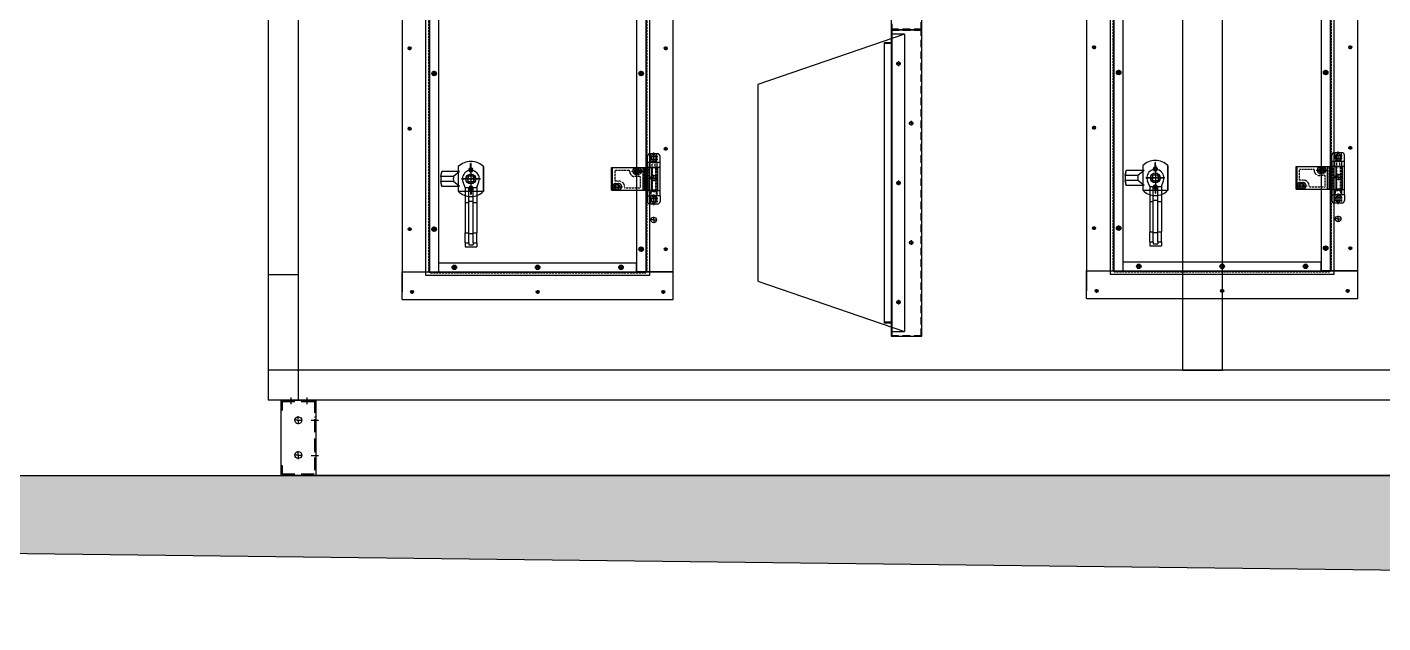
# Model space of a CAD drawing. Header units: millimetres. Extents: x -69706 to 52883, y -6882 to 68885.
# Drawn here: x -38420 to -35721, y 23984 to 25170 of the extents above; entities that cross this region are included whole.
import ezdxf

# ---------------------------------------------------------------- set-up
doc = ezdxf.new("R2010")
doc.units = ezdxf.units.MM
for name, pattern in [('YFM1P-長$0$CENTER', [2, 1.25, -0.25, 0.25, -0.25]), ('YFM1P-長$0$CENTERX2', [101.6, 63.5, -12.7, 12.7, -12.7]), ('YFM1P-長$0$DASHED', [0.75, 0.5, -0.25]), ('YFM1P-長$0$HIDDEN', [9.525, 6.35, -3.175]), ('YFM1P-長$0$Hidden H04', [23, 15, -8])]:
    doc.linetypes.add(name, pattern=pattern)
for name, color, linetype in [('YFM1P-長$0$03', 4, 'Continuous'), ('YFM1P-長$0$1', 7, 'Continuous'), ('YFM1P-長$0$AUDIT_I_250305115502-0', 1, 'YFM1P-長$0$CENTERX2'), ('YFM1P-長$0$BILLET', 7, 'Continuous'), ('YFM1P-長$0$BOLT', 3, 'Continuous'), ('YFM1P-長$0$DOOR-02-01', 230, 'Continuous'), ('YFM1P-長$0$HANDLE', 6, 'Continuous'), ('YFM1P-長$0$Hatch', 1, 'Continuous'), ('YFM1P-長$0$HEPA', 6, 'Continuous'), ('YFM1P-長$0$LOCKING', 191, 'Continuous'), ('YFM1P-長$0$M-FOUN', 252, 'Continuous'), ('YFM1P-長$0$PV-551', 7, 'Continuous'), ('YFM1P-長$0$TYPE14X10', 7, 'Continuous'), ('YFM1P-長$0$图层1', 3, 'YFM1P-長$0$DASHED'), ('YFM1P-長$0$文字', 2, 'Continuous'), ('YFM1P-長$0$虚线', 3, 'YFM1P-長$0$DASHED'), ('YFM1P-長$0$虛線', 3, 'YFM1P-長$0$HIDDEN'), ('YFM1P-長$0$表面显示线', 5, 'Continuous'), ('YFM1P-長$0$輪廓', 4, 'Continuous')]:
    doc.layers.add(name, color=color, linetype=linetype)
pattern_1 = [(50, (-286865.49, -42158.01), (182.18467, -15.939086), [19.05, -209.55]), (355, (-286865.49, -42158.01), (-35.24342, 191.05685), [15.24, -167.64058]), (100.451445, (-286850.3, -42159.34), (146.94125, 175.11775), [16.19001, -178.09024]), (46.1842, (-286865.49, -42107.21), (271.07904, -42.04233), [28.575, -314.325]), (96.63556, (-286842.9, -42110.72), (237.40413, 247.42612), [24.28502, -267.1356]), (351.18415, (-286865.49, -42107.2), (237.40413, 247.42612), [22.85997, -251.45973]), (21, (-286840.09, -42119.91), (151.61439, -102.2652), [19.05, -209.55]), (326, (-286840.09, -42119.91), (61.80203, 184.18797), [15.24, -167.64]), (71.451445, (-286827.45, -42128.43), (213.41642, 81.92277), [16.19001, -178.08994]), (37.5, (-286865.485, -42158.01), (3.088603, 84.555039), [0, -165.608, 0, -170.18, 0, -168.275]), (7.5, (-286865.485, -42158.01), (66.819663, 100.180575), [0, -97.028, 0, -161.798, 0, -64.135]), (327.5, (-286922.13, -42158.01), (135.590595, -5.728744), [0, -63.5, 0, -198.12, 0, -262.89]), (317.5, (-286947.53, -42158.01), (148.12918, 25.42649), [0, -82.55, 0, -131.572, 0, -186.69])]

# ---------------------------------------------------------------- blocks, each defined once
blk = doc.blocks.new('YFM1P-長$0$A$Cc3ad5393')
at = {"color": 252}
for p, q in [((279365, 372874.2), (279365, 372264.2)), ((279426.5, 372264.2), (279426.5, 372874.2)), ((279426.5, 372264.2), (279426.5, 372874.2)), ((279426.5, 372264.2), (279365, 372264.2)), ((279426.5, 372264.2), (279365, 372264.2)), ((279365, 372264.2), (279365, 371654.2)), ((279365, 372264.2), (279426.5, 372264.2)), ((279365, 372264.2), (279426.5, 372264.2)), ((279426.5, 371654.2), (279426.5, 372264.2)), ((279426.5, 371654.2), (279426.5, 372264.2)), ((279351.5, 372238.2), (279351.5, 371680.2)), ((279365, 372238.2), (279351.5, 372238.2)), ((279375.2, 372196.7), (279377.7, 372196.7)), ((279378.7, 372196.7), (279381.2, 372196.7)), ((279380, 372201.4), (279380, 372198.9)), ((279380, 372197.9), (279380, 372195.4)), ((279380, 372194.5), (279380, 372192)), ((279382.1, 372196.7), (279384.6, 372196.7)), ((279400.2, 372077.9), (279402.7, 372077.9)), ((279403.7, 372077.9), (279406.2, 372077.9)), ((279405, 372082.7), (279405, 372080.2)), ((279405, 372079.2), (279405, 372076.7)), ((279405, 372075.8), (279405, 372073.3)), ((279407.1, 372077.9), (279409.6, 372077.9)), ((279375.2, 371959.2), (279377.7, 371959.2)), ((279378.7, 371959.2), (279381.2, 371959.2)), ((279380, 371963.9), (279380, 371961.4)), ((279380, 371960.4), (279380, 371957.9)), ((279380, 371957), (279380, 371954.5)), ((279382.1, 371959.2), (279384.6, 371959.2)), ((279400.2, 371840.4), (279402.7, 371840.4)), ((279403.7, 371840.4), (279406.2, 371840.4)), ((279405, 371845.2), (279405, 371842.7)), ((279405, 371841.7), (279405, 371839.2)), ((279405, 371838.3), (279405, 371835.8)), ((279407.1, 371840.4), (279409.6, 371840.4)), ((279375.2, 371721.7), (279377.7, 371721.7)), ((279378.7, 371721.7), (279381.2, 371721.7)), ((279380, 371726.4), (279380, 371723.9)), ((279380, 371722.9), (279380, 371720.4)), ((279382.1, 371721.7), (279384.6, 371721.7)), ((279380, 371719.5), (279380, 371717)), ((279365, 371680.2), (279351.5, 371680.2)), ((279365, 371654.2), (279426.5, 371654.2)), ((279365, 371654.2), (279426.5, 371654.2))]:
    blk.add_line(p, q, dxfattribs=at)
at = {"color": 252, "linetype": 'YFM1P-長$0$Hidden H04'}
for p, q in [((279366.5, 372874.2), (279366.5, 372264.2)), ((279425, 372264.2), (279425, 372874.2)), ((279365, 372265.7), (279426.5, 372265.7)), ((279426.5, 372262.7), (279365, 372262.7)), ((279366.5, 372264.2), (279366.5, 371654.2)), ((279425, 371654.2), (279425, 372264.2)), ((279365, 372236.7), (279351.5, 372236.7)), ((279365, 371681.7), (279351.5, 371681.7)), ((279365, 371655.7), (279426.5, 371655.7))]:
    blk.add_line(p, q, dxfattribs=at)
at = {"color": 252, "linetype": 'YFM1P-長$0$CENTER', "ltscale": 5}
for p, q in [((278528.6, 371992.6), (278528.6, 371941.7)), ((279891.2, 371994.6), (279891.2, 371943.7)), ((278545.2, 371967.1), (278512.1, 371967.1)), ((278544.6, 371967.1), (278512.7, 371967.1)), ((278528.6, 371983.6), (278528.6, 371950.6)), ((279907.7, 371969.1), (279874.7, 371969.1)), ((279907.2, 371969.1), (279875.3, 371969.1)), ((279891.2, 371985.6), (279891.2, 371952.6))]:
    blk.add_line(p, q, dxfattribs=at)
at = {"color": 252}
for centre, radius in [((279380, 372196.7), 3.5), ((279380, 372196.7), 3.4), ((279405, 372077.9), 3.5), ((279405, 372077.9), 3.4), ((279380, 371959.2), 3.5), ((279380, 371959.2), 3.4), ((279405, 371840.4), 3.5), ((279405, 371840.4), 3.4), ((279380, 371721.7), 3.5), ((279380, 371721.7), 3.4)]:
    blk.add_circle(centre, radius, dxfattribs=at)
at = {"layer": 'YFM1P-長$0$03', "color": 252}
for p, q in [((278439.1, 371774.7), (278439.1, 373279.7)), ((278884.1, 373279.7), (278884.1, 371774.7)), ((279801.7, 371776.7), (279801.7, 373281.7)), ((280246.7, 373281.7), (280246.7, 371776.7)), ((280246.7, 371776.7), (279801.7, 371776.7)), ((278884.1, 371774.7), (278439.1, 371774.7))]:
    blk.add_line(p, q, dxfattribs=at)
at = {"layer": 'YFM1P-長$0$1', "color": 252}
for p, q in [((278892.6, 372003.6), (278892.6, 372019.6)), ((280262.7, 372019.2), (280247.7, 372019.2)), ((280255.2, 372005.6), (280255.2, 372021.6)), ((278880.1, 372000.7), (278880.1, 372012.2)), ((278884.6, 372011.6), (278900.6, 372011.6)), ((278884.6, 372006.3), (278900.6, 372006.3)), ((278900.1, 372017.2), (278885.1, 372017.2)), ((278888.5, 372011.6), (278888.5, 372006.3)), ((278892.6, 371998.3), (278892.6, 372014.3)), ((278896.7, 372011.6), (278896.7, 372006.3)), ((278905.1, 372000.7), (278905.1, 372012.2)), ((280219.2, 371976.7), (280219.2, 371992.7)), ((280220.3, 371991.7), (280226.3, 371991.7)), ((280225.2, 371976.7), (280225.2, 371992.7)), ((280242.7, 372002.7), (280242.7, 372014.2)), ((280247.2, 372013.6), (280263.2, 372013.6)), ((280247.2, 372008.3), (280263.2, 372008.3)), ((280251.1, 372013.6), (280251.1, 372008.3)), ((280255.2, 372000.3), (280255.2, 372016.3)), ((280259.3, 372013.6), (280259.3, 372008.3)), ((280267.7, 372002.7), (280267.7, 372014.2)), ((278848.6, 371982.7), (278864.6, 371982.7)), ((278854.6, 371982.7), (278870.6, 371982.7)), ((278856.6, 371974.7), (278856.6, 371990.7)), ((278862.6, 371988.7), (278856.6, 371988.7, 78.1)), ((278856.6, 371985.8), (278862.6, 371985.8)), ((278856.6, 371979.6), (278862.6, 371979.6)), ((278862.6, 371976.7), (278856.6, 371976.7)), ((278857.7, 371989.7), (278863.7, 371989.7)), ((278862.6, 371974.7), (278862.6, 371990.7)), ((280211.2, 371984.7), (280227.2, 371984.7)), ((280217.2, 371984.7), (280233.2, 371984.7)), ((280225.2, 371990.7), (280219.2, 371990.7, 78.1)), ((280219.2, 371987.8), (280225.2, 371987.8)), ((280219.2, 371981.6), (280225.2, 371981.6)), ((280225.2, 371978.7), (280219.2, 371978.7)), ((278808.6, 371951.7), (278824.6, 371951.7)), ((278814.6, 371951.7), (278830.6, 371951.7)), ((278816.6, 371943.7), (278816.6, 371959.7)), ((278822.6, 371957.7), (278816.6, 371957.7)), ((278822.6, 371954.8), (278816.6, 371954.8)), ((278822.6, 371948.6), (278816.6, 371948.6)), ((278822.6, 371945.7), (278816.6, 371945.7)), ((278822.6, 371943.7), (278822.6, 371959.7)), ((280171.2, 371953.7), (280187.2, 371953.7)), ((280177.2, 371953.7), (280193.2, 371953.7)), ((280179.2, 371945.7), (280179.2, 371961.7)), ((280185.2, 371959.7), (280179.2, 371959.7)), ((280185.2, 371956.8), (280179.2, 371956.8)), ((280185.2, 371950.6), (280179.2, 371950.6)), ((280185.2, 371947.7), (280179.2, 371947.7)), ((280185.2, 371945.7), (280185.2, 371961.7)), ((280255.2, 371922.1), (280255.2, 371938.1)), ((278880.1, 371933.7), (278880.1, 371922.2)), ((278884.6, 371928.1), (278900.6, 371928.1)), ((278884.6, 371922.8), (278900.6, 371922.8)), ((278900.1, 371917.2), (278885.1, 371917.2)), ((278888.5, 371922.8), (278888.5, 371928.1)), ((278892.6, 371920.1), (278892.6, 371936.1)), ((278892.6, 371914.8), (278892.6, 371930.8)), ((278896.7, 371922.8), (278896.7, 371928.1)), ((278905.1, 371933.7), (278905.1, 371922.2)), ((280242.7, 371935.7), (280242.7, 371924.2)), ((280247.2, 371930.1), (280263.2, 371930.1)), ((280247.2, 371924.8), (280263.2, 371924.8)), ((280262.7, 371919.2), (280247.7, 371919.2)), ((280251.1, 371924.8), (280251.1, 371930.1)), ((280255.2, 371916.8), (280255.2, 371932.8)), ((280259.3, 371924.8), (280259.3, 371930.1)), ((280267.7, 371935.7), (280267.7, 371924.2))]:
    blk.add_line(p, q, dxfattribs=at)
at = {"layer": 'YFM1P-長$0$1', "color": 252, "linetype": 'Continuous'}
for p, q in [((278503.6, 371991.6), (278503.6, 371942.6)), ((278528.1, 371989.1), (278528.1, 371997.6)), ((278529.1, 371989.1), (278529.1, 371997.6)), ((278553.6, 371942.6), (278553.6, 371991.6)), ((279866.2, 371993.6), (279866.2, 371944.6)), ((279890.7, 371991.1), (279890.7, 371999.6)), ((279891.7, 371991.1), (279891.7, 371999.6)), ((279916.2, 371944.6), (279916.2, 371993.6)), ((278528.1, 371945.2), (278528.1, 371936.6)), ((278529.1, 371945.2), (278529.1, 371936.6)), ((279890.7, 371947.1), (279890.7, 371938.6)), ((279891.7, 371947.1), (279891.7, 371938.6))]:
    blk.add_line(p, q, dxfattribs=at)
for centre, radius in [((278528.6, 371967.1), 10), ((278528.6, 371985.1), 3.46), ((278528.6, 371985.1), 2), ((279891.2, 371969.1), 10), ((279891.2, 371987.1), 3.46), ((279891.2, 371987.1), 2), ((278528.6, 371949.1), 3.46), ((278528.6, 371949.1), 2), ((279891.2, 371951.1), 3.46), ((279891.2, 371951.1), 2)]:
    blk.add_circle(centre, radius, dxfattribs=at)
at = {"layer": 'YFM1P-長$0$1', "color": 252}
for centre, radius, start, end in [((280247.7, 372014.2), 5, 90, 180), ((280262.7, 372014.2), 5, 0, 90), ((278885.1, 372012.2), 5, 90, 180), ((278892.6, 372011.6), 4.1, 0, 180), ((278892.6, 372006.3), 4.1, 180, 0), ((278900.1, 372012.2), 5, 0, 90), ((280255.2, 372013.6), 4.1, 0, 180), ((280255.2, 372008.3), 4.1, 180, 0), ((278856.6, 371982.7), 6, 90, 270), ((278856.6, 371982.7), 3.1, 90, 270), ((278862.6, 371982.7), 6, 270, 90), ((278862.6, 371982.7), 3.1, 270, 90), ((280219.2, 371984.7), 6, 90, 270), ((280219.2, 371984.7), 3.1, 90, 270), ((280225.2, 371984.7), 6, 270, 90), ((280225.2, 371984.7), 3.1, 270, 90), ((278816.6, 371951.7), 6, 90, 270), ((278816.6, 371951.7), 3.1, 90, 270), ((278822.6, 371951.7), 6, 270, 90), ((278822.6, 371951.7), 3.1, 270, 90), ((280179.2, 371953.7), 6, 90, 270), ((280179.2, 371953.7), 3.1, 90, 270), ((280185.2, 371953.7), 6, 270, 90), ((280185.2, 371953.7), 3.1, 270, 90), ((278885.1, 371922.2), 5, 180, 270), ((278892.6, 371928.1), 4.1, 0, 180), ((278892.6, 371922.8), 4.1, 180, 0), ((278900.1, 371922.2), 5, 270, 0), ((280247.7, 371924.2), 5, 180, 270), ((280255.2, 371930.1), 4.1, 0, 180), ((280255.2, 371924.8), 4.1, 180, 0), ((280262.7, 371924.2), 5, 270, 0)]:
    blk.add_arc(centre, radius, start, end, dxfattribs=at)
at = {"layer": 'YFM1P-長$0$1', "color": 252, "linetype": 'Continuous'}
for centre, radius, start, end in [((278528.6, 371967.1), 35, 44.4153, 135.5847), ((278528.6, 371967.1), 30.5, 89.0607, 90.9393), ((279891.2, 371969.1), 35, 44.4153, 135.5847), ((279891.2, 371969.1), 30.5, 89.0607, 90.9393), ((279891.2, 371987.4), 3.73, 82.3007, 97.6993), ((278528.6, 371985.1), 4, 97.1808, 82.8192), ((278528.6, 371985.4), 3.73, 82.3007, 97.6993), ((279891.2, 371987.1), 4, 97.1808, 82.8192), ((278528.6, 371967.1), 35, 224.4153, 315.5847), ((278528.6, 371949.1), 4, 277.1808, 262.8192), ((278528.6, 371948.9), 3.73, 262.3007, 277.6993), ((279891.2, 371969.1), 35, 224.4153, 315.5847), ((279891.2, 371951.1), 4, 277.1808, 262.8192), ((279891.2, 371950.8), 3.73, 262.3007, 277.6993), ((279891.2, 371969.1), 30.5, 269.0607, 270.9393), ((278528.6, 371967.1), 30.5, 269.0607, 270.9393)]:
    blk.add_arc(centre, radius, start, end, dxfattribs=at)
at = {"layer": 'YFM1P-長$0$AUDIT_I_250305115502-0', "color": 252}
for p, q in [((278405.6, 372227.2), (278403.1, 372227.2)), ((278407.1, 372227.2), (278406.1, 372227.2)), ((278406.6, 372228.2), (278406.6, 372230.7)), ((278406.6, 372227.7), (278406.6, 372226.7)), ((278406.6, 372226.2), (278406.6, 372223.7)), ((278407.6, 372227.2), (278410.1, 372227.2)), ((278915.6, 372227.2), (278913.1, 372227.2)), ((278916.1, 372227.2), (278917.1, 372227.2)), ((278916.6, 372228.2), (278916.6, 372230.7)), ((278916.6, 372226.7), (278916.6, 372227.7)), ((278916.6, 372226.2), (278916.6, 372223.7)), ((278917.6, 372227.2), (278920.1, 372227.2)), ((279768.2, 372229.2), (279765.7, 372229.2)), ((279769.7, 372229.2), (279768.7, 372229.2)), ((279769.2, 372230.2), (279769.2, 372232.7)), ((279769.2, 372229.7), (279769.2, 372228.7)), ((279769.2, 372228.2), (279769.2, 372225.7)), ((279770.2, 372229.2), (279772.7, 372229.2)), ((280278.2, 372229.2), (280275.7, 372229.2)), ((280278.7, 372229.2), (280279.7, 372229.2)), ((280279.2, 372230.2), (280279.2, 372232.7)), ((280279.2, 372228.7), (280279.2, 372229.7)), ((280279.2, 372228.2), (280279.2, 372225.7)), ((280280.2, 372229.2), (280282.7, 372229.2)), ((278455.6, 372178.2), (278455.6, 372182.2)), ((278867.6, 372178.2), (278867.6, 372182.2)), ((279818.2, 372180.2), (279818.2, 372184.2)), ((280230.2, 372180.2), (280230.2, 372184.2)), ((278454.6, 372177.2), (278450.6, 372177.2)), ((278456.1, 372177.2), (278455.1, 372177.2)), ((278455.6, 372177.7), (278455.6, 372176.7)), ((278455.6, 372176.2), (278455.6, 372172.2)), ((278456.6, 372177.2), (278460.6, 372177.2)), ((278866.6, 372177.2), (278862.6, 372177.2)), ((278867.1, 372177.2), (278868.1, 372177.2)), ((278867.6, 372176.7), (278867.6, 372177.7)), ((278867.6, 372176.2), (278867.6, 372172.2)), ((278868.6, 372177.2), (278872.6, 372177.2)), ((279817.2, 372179.2), (279813.2, 372179.2)), ((279818.7, 372179.2), (279817.7, 372179.2)), ((279818.2, 372179.7), (279818.2, 372178.7)), ((279818.2, 372178.2), (279818.2, 372174.2)), ((279819.2, 372179.2), (279823.2, 372179.2)), ((280229.2, 372179.2), (280225.2, 372179.2)), ((280229.7, 372179.2), (280230.7, 372179.2)), ((280230.2, 372178.7), (280230.2, 372179.7)), ((280230.2, 372178.2), (280230.2, 372174.2)), ((280231.2, 372179.2), (280235.2, 372179.2)), ((279769.2, 372070.2), (279769.2, 372072.7)), ((278405.6, 372067.2), (278403.1, 372067.2)), ((278407.1, 372067.2), (278406.1, 372067.2)), ((278406.6, 372068.2), (278406.6, 372070.7)), ((278406.6, 372067.7), (278406.6, 372066.7)), ((278406.6, 372066.2), (278406.6, 372063.7)), ((278407.6, 372067.2), (278410.1, 372067.2)), ((279768.2, 372069.2), (279765.7, 372069.2)), ((279769.7, 372069.2), (279768.7, 372069.2)), ((279769.2, 372069.7), (279769.2, 372068.7)), ((279769.2, 372068.2), (279769.2, 372065.7)), ((279770.2, 372069.2), (279772.7, 372069.2)), ((278915.6, 372027.2), (278913.1, 372027.2)), ((278916.1, 372027.2), (278917.1, 372027.2)), ((278916.6, 372028.2), (278916.6, 372030.7)), ((278916.6, 372026.7), (278916.6, 372027.7)), ((278916.6, 372026.2), (278916.6, 372023.7)), ((278917.6, 372027.2), (278920.1, 372027.2)), ((280278.2, 372029.2), (280275.7, 372029.2)), ((280278.7, 372029.2), (280279.7, 372029.2)), ((280279.2, 372030.2), (280279.2, 372032.7)), ((280279.2, 372028.7), (280279.2, 372029.7)), ((280279.2, 372028.2), (280279.2, 372025.7)), ((280280.2, 372029.2), (280282.7, 372029.2)), ((278891.6, 371969), (278886.6, 371969)), ((278892.1, 371969), (278893.1, 371969)), ((278892.6, 371970), (278892.6, 371975)), ((278892.6, 371968.5), (278892.6, 371969.5)), ((278892.6, 371968), (278892.6, 371963)), ((278893.6, 371969), (278898.6, 371969)), ((280254.2, 371971), (280249.2, 371971)), ((280254.7, 371971), (280255.7, 371971)), ((280255.2, 371972), (280255.2, 371977)), ((280255.2, 371970.5), (280255.2, 371971.5)), ((280255.2, 371970), (280255.2, 371965)), ((280256.2, 371971), (280261.2, 371971)), ((278891.6, 371885.5), (278886.6, 371885.5)), ((278892.1, 371885.5), (278893.1, 371885.5)), ((278892.6, 371886.5), (278892.6, 371891.5)), ((278892.6, 371885), (278892.6, 371886)), ((278892.6, 371884.5), (278892.6, 371879.5)), ((278893.6, 371885.5), (278898.6, 371885.5)), ((280254.2, 371887.5), (280249.2, 371887.5)), ((280254.7, 371887.5), (280255.7, 371887.5)), ((280255.2, 371888.5), (280255.2, 371893.5)), ((280255.2, 371887), (280255.2, 371888)), ((280255.2, 371886.5), (280255.2, 371881.5)), ((280256.2, 371887.5), (280261.2, 371887.5)), ((278405.6, 371867.2), (278403.1, 371867.2)), ((278407.1, 371867.2), (278406.1, 371867.2)), ((278406.6, 371868.2), (278406.6, 371870.7)), ((278406.6, 371867.7), (278406.6, 371866.7)), ((278406.6, 371866.2), (278406.6, 371863.7)), ((278407.6, 371867.2), (278410.1, 371867.2)), ((278454.6, 371867.2), (278450.6, 371867.2)), ((278456.1, 371867.2), (278455.1, 371867.2)), ((278455.6, 371868.2), (278455.6, 371872.2)), ((278455.6, 371867.7), (278455.6, 371866.7)), ((278455.6, 371866.2), (278455.6, 371862.2)), ((278456.6, 371867.2), (278460.6, 371867.2)), ((279768.2, 371869.2), (279765.7, 371869.2)), ((279769.7, 371869.2), (279768.7, 371869.2)), ((279769.2, 371870.2), (279769.2, 371872.7)), ((279769.2, 371869.7), (279769.2, 371868.7)), ((279769.2, 371868.2), (279769.2, 371865.7)), ((279770.2, 371869.2), (279772.7, 371869.2)), ((279817.2, 371869.2), (279813.2, 371869.2)), ((279818.7, 371869.2), (279817.7, 371869.2)), ((279818.2, 371870.2), (279818.2, 371874.2)), ((279818.2, 371869.7), (279818.2, 371868.7)), ((279818.2, 371868.2), (279818.2, 371864.2)), ((279819.2, 371869.2), (279823.2, 371869.2)), ((278867.6, 371828.2), (278867.6, 371832.2)), ((278916.6, 371828.2), (278916.6, 371830.7)), ((280229.2, 371829.2), (280225.2, 371829.2)), ((280229.7, 371829.2), (280230.7, 371829.2)), ((280230.2, 371830.2), (280230.2, 371834.2)), ((280230.2, 371828.7), (280230.2, 371829.7)), ((280231.2, 371829.2), (280235.2, 371829.2)), ((280278.2, 371829.2), (280275.7, 371829.2)), ((280278.7, 371829.2), (280279.7, 371829.2)), ((280279.2, 371830.2), (280279.2, 371832.7)), ((280279.2, 371828.7), (280279.2, 371829.7)), ((280280.2, 371829.2), (280282.7, 371829.2)), ((278866.6, 371827.2), (278862.6, 371827.2)), ((278867.1, 371827.2), (278868.1, 371827.2)), ((278867.6, 371826.7), (278867.6, 371827.7)), ((278867.6, 371826.2), (278867.6, 371822.2)), ((278868.6, 371827.2), (278872.6, 371827.2)), ((278915.6, 371827.2), (278913.1, 371827.2)), ((278916.1, 371827.2), (278917.1, 371827.2)), ((278916.6, 371826.7), (278916.6, 371827.7)), ((278916.6, 371826.2), (278916.6, 371823.7)), ((278917.6, 371827.2), (278920.1, 371827.2)), ((280230.2, 371828.2), (280230.2, 371824.2)), ((280279.2, 371828.2), (280279.2, 371825.7)), ((278410.6, 371742.2), (278408.1, 371742.2)), ((278411.1, 371742.2), (278412.1, 371742.2)), ((278411.6, 371743.2), (278411.6, 371745.7)), ((278411.6, 371742.7), (278411.6, 371741.7)), ((278411.6, 371741.2), (278411.6, 371738.7)), ((278412.6, 371742.2), (278415.1, 371742.2)), ((278660.6, 371742.2), (278658.1, 371742.2)), ((278661.1, 371742.2), (278662.1, 371742.2)), ((278661.6, 371743.2), (278661.6, 371745.7)), ((278661.6, 371742.7), (278661.6, 371741.7)), ((278661.6, 371741.2), (278661.6, 371738.7)), ((278662.6, 371742.2), (278665.1, 371742.2)), ((278910.6, 371742.2), (278908.1, 371742.2)), ((278911.1, 371742.2), (278912.1, 371742.2)), ((278911.6, 371743.2), (278911.6, 371745.7)), ((278911.6, 371742.7), (278911.6, 371741.7)), ((278911.6, 371741.2), (278911.6, 371738.7)), ((278912.6, 371742.2), (278915.1, 371742.2)), ((279773.2, 371744.2), (279770.7, 371744.2)), ((279773.7, 371744.2), (279774.7, 371744.2)), ((279774.2, 371745.2), (279774.2, 371747.7)), ((279774.2, 371744.7), (279774.2, 371743.7)), ((279774.2, 371743.2), (279774.2, 371740.7)), ((279775.2, 371744.2), (279777.7, 371744.2)), ((280023.2, 371744.2), (280020.7, 371744.2)), ((280023.7, 371744.2), (280024.7, 371744.2)), ((280024.2, 371745.2), (280024.2, 371747.7)), ((280024.2, 371744.7), (280024.2, 371743.7)), ((280024.2, 371743.2), (280024.2, 371740.7)), ((280025.2, 371744.2), (280027.7, 371744.2)), ((280273.2, 371744.2), (280270.7, 371744.2)), ((280273.7, 371744.2), (280274.7, 371744.2)), ((280274.2, 371745.2), (280274.2, 371747.7)), ((280274.2, 371744.7), (280274.2, 371743.7)), ((280274.2, 371743.2), (280274.2, 371740.7)), ((280275.2, 371744.2), (280277.7, 371744.2))]:
    blk.add_line(p, q, dxfattribs=at)
at = {"layer": 'YFM1P-長$0$BILLET', "color": 252}
for p, q in [((278503.6, 371992.1), (278503.6, 371942.1)), ((278553.6, 371992.1), (278553.6, 371942.1)), ((279866.2, 371994.1), (279866.2, 371944.1)), ((279916.2, 371994.1), (279916.2, 371944.1)), ((278553.6, 371942.1), (278503.6, 371942.1)), ((279916.2, 371944.1), (279866.2, 371944.1))]:
    blk.add_line(p, q, dxfattribs=at)
at = {"layer": 'YFM1P-長$0$BILLET', "color": 252, "linetype": 'YFM1P-長$0$CENTER', "ltscale": 5}
for p, q in [((278545.3, 371967.1), (278512, 371967.1)), ((278528.6, 371983.8), (278528.6, 371950.4)), ((279907.9, 371969.1), (279874.5, 371969.1)), ((279891.2, 371985.8), (279891.2, 371952.4))]:
    blk.add_line(p, q, dxfattribs=at)
at = {"layer": 'YFM1P-長$0$BOLT', "color": 252, "linetype": 'YFM1P-長$0$CENTER', "ltscale": 1.5}
for p, q in [((278519.4, 371967.1), (278537.9, 371967.1)), ((278528.6, 371976.4), (278528.6, 371957.8)), ((279882, 371969.1), (279900.5, 371969.1)), ((279891.2, 371978.4), (279891.2, 371959.8))]:
    blk.add_line(p, q, dxfattribs=at)
at = {"layer": 'YFM1P-長$0$DOOR-02-01', "color": 252}
for p, q in [((278529.6, 371985.1), (278527.6, 371985.1)), ((278528.6, 371984.1), (278528.6, 371986.1)), ((279892.2, 371987.1), (279890.2, 371987.1)), ((279891.2, 371986.1), (279891.2, 371988.1)), ((278529.6, 371949.1), (278527.6, 371949.1)), ((278528.6, 371948.1), (278528.6, 371950.1)), ((279892.2, 371951.1), (279890.2, 371951.1)), ((279891.2, 371950.1), (279891.2, 371952.1))]:
    blk.add_line(p, q, dxfattribs=at)
at = {"layer": 'YFM1P-長$0$HANDLE', "color": 252, "linetype": 'YFM1P-長$0$CENTER', "ltscale": 5}
for p, q in [((278509.7, 371967.1), (278547.6, 371967.1)), ((278528.6, 371986.1), (278528.6, 371948.2)), ((279872.3, 371969.1), (279910.2, 371969.1)), ((279891.2, 371988), (279891.2, 371950.2))]:
    blk.add_line(p, q, dxfattribs=at)
at = {"layer": 'YFM1P-長$0$HANDLE', "color": 252, "linetype": 'Continuous'}
for p, q in [((278522.6, 371973.1), (278522.6, 371961.1)), ((278522.6, 371973.1), (278534.6, 371973.1)), ((278534.6, 371973.1), (278534.6, 371961.1)), ((279885.2, 371975.1), (279885.2, 371963.1)), ((279885.2, 371975.1), (279897.2, 371975.1)), ((279897.2, 371975.1), (279897.2, 371963.1)), ((278517.5, 371950), (278513, 371960.5)), ((278517.5, 371950), (278517.5, 371920)), ((278517.5, 371950), (278524.5, 371950)), ((278522.6, 371961.1), (278534.6, 371961.1)), ((278524.5, 371920), (278524.5, 371950)), ((278524.5, 371950), (278533.5, 371950)), ((278533.5, 371920), (278533.5, 371950)), ((278533.5, 371950), (278540.5, 371950)), ((278540.5, 371950), (278544.6, 371961.3)), ((278540.5, 371950), (278540.5, 371920)), ((279880.1, 371952), (279875.6, 371962.4)), ((279880.1, 371952), (279880.1, 371922)), ((279880.1, 371952), (279887.1, 371952)), ((279885.2, 371963.1), (279897.2, 371963.1)), ((279887.1, 371922), (279887.1, 371952)), ((279887.1, 371952), (279896.1, 371952)), ((279896.1, 371922), (279896.1, 371952)), ((279896.1, 371952), (279903.1, 371952)), ((279903.1, 371952), (279907.2, 371963.2)), ((279903.1, 371952), (279903.1, 371922)), ((278517.5, 371920), (278517.5, 371860)), ((278517.5, 371920), (278524.5, 371920)), ((278524.5, 371922.9), (278533.5, 371922.9)), ((278524.5, 371860), (278524.5, 371920)), ((278533.5, 371860), (278533.5, 371920)), ((278533.5, 371920), (278540.5, 371920)), ((278540.5, 371920), (278540.5, 371860)), ((279880.1, 371922), (279880.1, 371862)), ((279880.1, 371922), (279887.1, 371922)), ((279887.1, 371924.9), (279896.1, 371924.9)), ((279887.1, 371862), (279887.1, 371922)), ((279896.1, 371862), (279896.1, 371922)), ((279896.1, 371922), (279903.1, 371922)), ((279903.1, 371922), (279903.1, 371862)), ((278517.5, 371840), (278517.5, 371860)), ((278517.5, 371860), (278524.5, 371860)), ((278524.5, 371840), (278524.5, 371860)), ((278524.5, 371858.5), (278533.5, 371858.5)), ((278533.5, 371840), (278533.5, 371860)), ((278533.5, 371860), (278540.5, 371860)), ((278540.5, 371840), (278540.5, 371860)), ((279880.1, 371842), (279880.1, 371862)), ((279880.1, 371862), (279887.1, 371862)), ((279887.1, 371842), (279887.1, 371862)), ((279887.1, 371860.5), (279896.1, 371860.5)), ((279896.1, 371842), (279896.1, 371862)), ((279896.1, 371862), (279903.1, 371862)), ((279903.1, 371842), (279903.1, 371862)), ((278517.5, 371840), (278517.5, 371832)), ((278517.5, 371840), (278524.5, 371840)), ((278517.5, 371832), (278540.5, 371832)), ((278524.5, 371840), (278524.5, 371836)), ((278524.5, 371836), (278533.5, 371836)), ((278533.5, 371840), (278533.5, 371836)), ((278533.5, 371840), (278540.5, 371840)), ((278540.5, 371840), (278540.5, 371832)), ((279880.1, 371842), (279880.1, 371834)), ((279880.1, 371842), (279887.1, 371842)), ((279880.1, 371834), (279903.1, 371834)), ((279887.1, 371842), (279887.1, 371838)), ((279887.1, 371838), (279896.1, 371838)), ((279896.1, 371842), (279896.1, 371838)), ((279896.1, 371842), (279903.1, 371842)), ((279903.1, 371842), (279903.1, 371834))]:
    blk.add_line(p, q, dxfattribs=at)
for centre in [(278528.6, 371967.1), (279891.2, 371969.1)]:
    blk.add_arc(centre, 17, 339.8014, 203.0908, dxfattribs=at)
at = {"layer": 'YFM1P-長$0$Hatch', "color": 252}
for p, q in [((278494.6, 371791.2), (278490.6, 371791.2)), ((278495.1, 371791.2), (278496.1, 371791.2)), ((278495.6, 371792.2), (278495.6, 371796.2)), ((278495.6, 371791.7), (278495.6, 371790.7)), ((278495.6, 371790.2), (278495.6, 371786.2)), ((278496.6, 371791.2), (278500.6, 371791.2)), ((278660.6, 371791.2), (278656.6, 371791.2)), ((278661.1, 371791.2), (278662.1, 371791.2)), ((278661.6, 371792.2), (278661.6, 371796.2)), ((278661.6, 371791.7), (278661.6, 371790.7)), ((278661.6, 371790.2), (278661.6, 371786.2)), ((278662.6, 371791.2), (278666.6, 371791.2)), ((278826.6, 371791.2), (278822.6, 371791.2)), ((278827.1, 371791.2), (278828.1, 371791.2)), ((278827.6, 371792.2), (278827.6, 371796.2)), ((278827.6, 371791.7), (278827.6, 371790.7)), ((278827.6, 371790.2), (278827.6, 371786.2)), ((278828.6, 371791.2), (278832.6, 371791.2)), ((279857.2, 371793.2), (279853.2, 371793.2)), ((279857.7, 371793.2), (279858.7, 371793.2)), ((279858.2, 371794.2), (279858.2, 371798.2)), ((279858.2, 371793.7), (279858.2, 371792.7)), ((279858.2, 371792.2), (279858.2, 371788.2)), ((279859.2, 371793.2), (279863.2, 371793.2)), ((280023.2, 371793.2), (280019.2, 371793.2)), ((280023.7, 371793.2), (280024.7, 371793.2)), ((280024.2, 371794.2), (280024.2, 371798.2)), ((280024.2, 371793.7), (280024.2, 371792.7)), ((280024.2, 371792.2), (280024.2, 371788.2)), ((280025.2, 371793.2), (280029.2, 371793.2)), ((280189.2, 371793.2), (280185.2, 371793.2)), ((280189.7, 371793.2), (280190.7, 371793.2)), ((280190.2, 371794.2), (280190.2, 371798.2)), ((280190.2, 371793.7), (280190.2, 371792.7)), ((280190.2, 371792.2), (280190.2, 371788.2)), ((280191.2, 371793.2), (280195.2, 371793.2))]:
    blk.add_line(p, q, dxfattribs=at)
at = {"layer": 'YFM1P-長$0$HEPA', "color": 252}
for p, q in [((279391.9, 372255.2), (279099.9, 372154.9)), ((279366.5, 372255.2), (279366.5, 371663.2)), ((279391.9, 372255.2), (279366.5, 372255.2)), ((279391.9, 372255.2), (279391.9, 371663.2)), ((279099.9, 372154.9), (279099.9, 371763.5)), ((279099.9, 371763.5), (279391.9, 371663.2)), ((279366.5, 371663.2), (279391.9, 371663.2))]:
    blk.add_line(p, q, dxfattribs=at)
at = {"layer": 'YFM1P-長$0$LOCKING', "color": 252}
for p, q in [((278468.9, 371972.1), (278470.6, 371982.1)), ((278494, 371972.1), (278468.9, 371972.1)), ((278506.2, 371982.1), (278470.6, 371982.1)), ((278506.2, 371982.1), (278494, 371972.1)), ((278523.1, 371969.6), (278520.6, 371967.1)), ((278523.1, 371964.6), (278520.6, 371967.1)), ((278523.1, 371972.6), (278523.1, 371969.6)), ((278526.1, 371972.6), (278523.1, 371972.6)), ((278523.1, 371961.6), (278523.1, 371964.6)), ((278528.6, 371975.1), (278526.1, 371972.6)), ((278531.1, 371972.6), (278528.6, 371975.1)), ((278534.1, 371972.6), (278531.1, 371972.6)), ((278534.1, 371969.6), (278534.1, 371972.6)), ((278536.6, 371967.1), (278534.1, 371969.6)), ((278536.6, 371967.1), (278534.1, 371964.6)), ((278534.1, 371964.6), (278534.1, 371961.6)), ((279831.4, 371974.1), (279833.1, 371984.1)), ((279856.6, 371974.1), (279831.4, 371974.1)), ((279856.6, 371964.1), (279831.4, 371964.1)), ((279833.1, 371954.1), (279831.4, 371964.1)), ((279868.8, 371984.1), (279833.1, 371984.1)), ((279868.8, 371984.1), (279856.6, 371974.1)), ((279868.8, 371954.1), (279856.6, 371964.1)), ((279885.7, 371971.6), (279883.2, 371969.1)), ((279885.7, 371966.6), (279883.2, 371969.1)), ((279885.7, 371974.6), (279885.7, 371971.6)), ((279888.7, 371974.6), (279885.7, 371974.6)), ((279885.7, 371963.6), (279885.7, 371966.6)), ((279891.2, 371977.1), (279888.7, 371974.6)), ((279893.7, 371974.6), (279891.2, 371977.1)), ((279896.7, 371974.6), (279893.7, 371974.6)), ((279896.7, 371971.6), (279896.7, 371974.6)), ((279899.2, 371969.1), (279896.7, 371971.6)), ((279899.2, 371969.1), (279896.7, 371966.6)), ((279896.7, 371966.6), (279896.7, 371963.6)), ((278494, 371962.1), (278468.9, 371962.1)), ((278470.6, 371952.1), (278468.9, 371962.1)), ((278506.2, 371952.1), (278470.6, 371952.1)), ((278506.2, 371952.1), (278494, 371962.1)), ((278526.1, 371961.6), (278523.1, 371961.6)), ((278528.6, 371959.1), (278526.1, 371961.6)), ((278531.1, 371961.6), (278528.6, 371959.1)), ((278534.1, 371961.6), (278531.1, 371961.6)), ((279868.8, 371954.1), (279833.1, 371954.1)), ((279888.7, 371963.6), (279885.7, 371963.6)), ((279891.2, 371961.1), (279888.7, 371963.6)), ((279893.7, 371963.6), (279891.2, 371961.1)), ((279896.7, 371963.6), (279893.7, 371963.6))]:
    blk.add_line(p, q, dxfattribs=at)
at = {"layer": 'YFM1P-長$0$LOCKING', "color": 252, "linetype": 'YFM1P-長$0$CENTER', "ltscale": 8}
for p, q in [((278547.5, 371967.1), (278509.8, 371967.1)), ((279910.1, 371969.1), (279872.3, 371969.1))]:
    blk.add_line(p, q, dxfattribs=at)
at = {"layer": 'YFM1P-長$0$LOCKING', "color": 252}
for centre, radius, start, end in [((278528.6, 371967.1), 60, 175.2198, 184.7802), ((278528.6, 371967.1), 60, 165.5225, 175.2198), ((278528.6, 371967.1), 35, 171.7868, 188.2132), ((279891.2, 371969.1), 60, 175.2198, 184.7802), ((279891.2, 371969.1), 60, 165.5225, 175.2198), ((279891.2, 371969.1), 60, 184.7802, 194.4775), ((279891.2, 371969.1), 35, 171.7868, 188.2132), ((278528.6, 371967.1), 60, 184.7802, 194.4775)]:
    blk.add_arc(centre, radius, start, end, dxfattribs=at)
at = {"layer": 'YFM1P-長$0$PV-551', "color": 252}
for p, q in [((278880.1, 372000.7), (278885.8, 372000.7)), ((278880.1, 372000.7), (278880.1, 371943.7)), ((278885.8, 371990.2), (278885.8, 372000.7)), ((278885.8, 372000.7), (278899.5, 372000.7)), ((278899.5, 371990.2), (278899.5, 372000.7)), ((278899.5, 372000.7), (278905.1, 372000.7)), ((278905.1, 371990.7), (278905.1, 372000.7)), ((280171.2, 371991.7), (280217, 371991.7)), ((280171.2, 371951.7), (280171.2, 371991.7)), ((280173.2, 371946.7), (280173.2, 371991.7)), ((280217, 371991.7), (280222, 371991.7)), ((280222, 371991.7), (280234.3, 371991.7)), ((280234.2, 371946.7), (280234.2, 371991.7)), ((280234.3, 371991.7), (280237.7, 371991.7)), ((280237.7, 371991.7), (280251.2, 371991.7)), ((280237.7, 371946.7), (280237.7, 371991.7)), ((280242.7, 372002.7), (280248.4, 372002.7)), ((280242.7, 372002.7), (280242.7, 371945.7)), ((280242.7, 371992.7), (280242.7, 371991.7)), ((280267.7, 371992.2), (280242.7, 371992.2)), ((280248.4, 371992.2), (280248.4, 372002.7)), ((280248.4, 372002.7), (280262.1, 372002.7)), ((280251.2, 371946.7), (280251.2, 371991.7)), ((280251.2, 371991.7), (280263.7, 371991.7)), ((280262.1, 371992.2), (280262.1, 372002.7)), ((280262.1, 372002.7), (280267.7, 372002.7)), ((280263.7, 371946.7), (280263.7, 371991.7)), ((280267.7, 371992.7), (280267.7, 372002.7)), ((280267.7, 371945.7), (280267.7, 371992.7)), ((278808.6, 371989.7), (278854.4, 371989.7)), ((278808.6, 371949.7), (278808.6, 371989.7)), ((278810.6, 371944.7), (278810.6, 371989.7)), ((278854.4, 371989.7), (278859.4, 371989.7)), ((278859.4, 371989.7), (278871.7, 371989.7)), ((278871.6, 371944.7), (278871.6, 371989.7)), ((278871.7, 371989.7), (278875.1, 371989.7)), ((278875.1, 371989.7), (278888.6, 371989.7)), ((278875.1, 371944.7), (278875.1, 371989.7)), ((278880.1, 371990.7), (278880.1, 371989.7)), ((278905.1, 371990.2), (278880.1, 371990.2)), ((278888.6, 371944.7), (278888.6, 371989.7)), ((278888.6, 371989.7), (278901.1, 371989.7)), ((278901.1, 371944.7), (278901.1, 371989.7)), ((278905.1, 371943.7), (278905.1, 371990.7)), ((278808.6, 371944.7), (278808.6, 371949.7)), ((278808.6, 371944.7), (278871.7, 371944.7)), ((278871.7, 371944.7), (278875.1, 371944.7)), ((278875.1, 371944.7), (278888.6, 371944.7)), ((278880.1, 371944.2), (278905.1, 371944.2)), ((278880.1, 371943.7), (278880.1, 371933.7)), ((278885.8, 371933.7), (278885.8, 371944.2)), ((278901.1, 371944.7), (278888.6, 371944.7)), ((278899.5, 371933.7), (278899.5, 371944.2)), ((278905.1, 371933.7), (278905.1, 371943.7)), ((280171.2, 371946.7), (280171.2, 371951.7)), ((280171.2, 371946.7), (280234.3, 371946.7)), ((280234.3, 371946.7), (280237.7, 371946.7)), ((280237.7, 371946.7), (280251.2, 371946.7)), ((280242.7, 371946.2), (280267.7, 371946.2)), ((280242.7, 371945.7), (280242.7, 371935.7)), ((280248.4, 371935.7), (280248.4, 371946.2)), ((280263.7, 371946.7), (280251.2, 371946.7)), ((280262.1, 371935.7), (280262.1, 371946.2)), ((280267.7, 371935.7), (280267.7, 371945.7)), ((278880.1, 371933.7), (278885.8, 371933.7)), ((278899.5, 371933.7), (278885.8, 371933.7)), ((278905.1, 371933.7), (278899.5, 371933.7)), ((280242.7, 371935.7), (280248.4, 371935.7)), ((280262.1, 371935.7), (280248.4, 371935.7)), ((280267.7, 371935.7), (280262.1, 371935.7))]:
    blk.add_line(p, q, dxfattribs=at)
at = {"layer": 'YFM1P-長$0$TYPE14X10', "color": 252}
for p, q in [((278125, 374226.7), (278125, 371526.7)), ((278125, 374226.7), (278125, 371526.7)), ((278185, 374226.7), (278185, 371526.7)), ((278185, 374226.7), (278185, 371526.7)), ((279945, 374166.7), (279945, 371586.7)), ((280025, 371586.7), (280025, 374166.7)), ((278125, 371776.7), (278185, 371776.7)), ((288665, 371586.7), (278125, 371586.7)), ((288665, 371586.7), (278125, 371586.7)), ((279945, 371586.7), (280025, 371586.7)), ((288725, 371526.7), (278125, 371526.7)), ((288725, 371526.7), (278125, 371526.7)), ((278150, 371526.7), (278150, 371376.7)), ((288700, 371376.7), (278150, 371376.7))]:
    blk.add_line(p, q, dxfattribs=at)
at = {"layer": 'YFM1P-長$0$图层1', "color": 252}
for p, q in [((280248.7, 372019.2), (280248.7, 372008.3)), ((280261.7, 372008.3), (280261.7, 372019.2)), ((278886.1, 372017.2), (278886.1, 372006.3)), ((278889.6, 371990.2), (278889.6, 372000.7)), ((278895.7, 371990.2), (278895.7, 372000.7)), ((278899.1, 372006.3), (278899.1, 372017.2)), ((280234.6, 371946.7), (280234.6, 371991.7)), ((280237.6, 371946.7), (280237.6, 371991.7)), ((280243.7, 371991.7), (280243.7, 371946.7)), ((280247.1, 371946.7), (280247.1, 371991.7)), ((280251.2, 371946.7), (280251.2, 371991.7)), ((280252.2, 371992.2), (280252.2, 372002.7)), ((280252.5, 371946.7), (280252.5, 371991.7)), ((280252.7, 371946.7), (280252.7, 371991.7)), ((280258.3, 371992.2), (280258.3, 372002.7)), ((280259.7, 371946.7), (280259.7, 371991.7)), ((280261.2, 371946.7), (280261.2, 371991.7)), ((278815.6, 371962.7), (278815.6, 371984.7)), ((278815.6, 371984.7), (278844.6, 371984.7)), ((278844.6, 371982.7), (278844.6, 371984.7)), ((278866.6, 371971.7), (278855.6, 371971.7)), ((278866.6, 371949.7), (278866.6, 371971.7)), ((278872, 371944.7), (278872, 371989.7)), ((278875, 371944.7), (278875, 371989.7)), ((278881.1, 371989.7), (278881.1, 371944.7)), ((278884.5, 371944.7), (278884.5, 371989.7)), ((278888.6, 371944.7), (278888.6, 371989.7)), ((278889.9, 371944.7), (278889.9, 371989.7)), ((278890.1, 371944.7), (278890.1, 371989.7)), ((278897.1, 371944.7), (278897.1, 371989.7)), ((278898.6, 371944.7), (278898.6, 371989.7)), ((280178.2, 371964.7), (280178.2, 371986.7)), ((280178.2, 371986.7), (280207.2, 371986.7)), ((280186.2, 371964.7), (280178.2, 371964.7)), ((280207.2, 371984.7), (280207.2, 371986.7)), ((280229.2, 371973.7), (280218.2, 371973.7)), ((280229.2, 371951.7), (280229.2, 371973.7)), ((278823.6, 371962.7), (278815.6, 371962.7)), ((278834.6, 371951.7), (278834.6, 371949.7)), ((278834.6, 371949.7), (278866.6, 371949.7)), ((278897.9, 371941.7), (278887.4, 371941.7)), ((278887.4, 371933.7), (278887.4, 371941.7)), ((278889.4, 371941.7), (278889.4, 371944.2)), ((278895.9, 371941.7), (278895.9, 371944.2)), ((278897.9, 371933.7), (278897.9, 371941.7)), ((280197.2, 371953.7), (280197.2, 371951.7)), ((280197.2, 371951.7), (280229.2, 371951.7)), ((280260.5, 371943.7), (280250, 371943.7)), ((280250, 371935.7), (280250, 371943.7)), ((280252, 371943.7), (280252, 371946.2)), ((280258.5, 371943.7), (280258.5, 371946.2)), ((280260.5, 371935.7), (280260.5, 371943.7)), ((278886.1, 371917.2), (278886.1, 371928.1)), ((278899.1, 371928.1), (278899.1, 371917.2)), ((280248.7, 371919.2), (280248.7, 371930.1)), ((280261.7, 371930.1), (280261.7, 371919.2))]:
    blk.add_line(p, q, dxfattribs=at)
for centre, radius, start, end in [((278892.6, 372006.3), 6.5, 180, 0), ((280255.2, 372008.3), 6.5, 180, 0), ((278855.6, 371982.7), 11, 180, 270), ((280186.2, 371953.7), 11, 0, 90), ((280218.2, 371984.7), 11, 180, 270), ((278823.6, 371951.7), 11, 0, 90), ((278892.6, 371928.1), 6.5, 0, 180), ((280255.2, 371930.1), 6.5, 0, 180)]:
    blk.add_arc(centre, radius, start, end, dxfattribs=at)
at = {"layer": 'YFM1P-長$0$文字', "color": 252}
for p, q in [((278170, 371531.7), (278170, 371518.7)), ((278170, 371531.7), (278170, 371518.7)), ((278202, 371531.7), (278202, 371518.7)), ((278202, 371531.7), (278202, 371518.7)), ((278211, 371486.7), (278225, 371486.7)), ((278211, 371486.7), (278225, 371486.7)), ((278211, 371416.7), (278225, 371416.7)), ((278211, 371416.7), (278225, 371416.7))]:
    blk.add_line(p, q, dxfattribs=at)
at = {"layer": 'YFM1P-長$0$虚线', "color": 252}
for p, q in [((278444.6, 371782.2), (278444.6, 373272.2)), ((278878.6, 373272.2), (278878.6, 371782.2)), ((279807.2, 371784.2), (279807.2, 373274.2)), ((280241.2, 373274.2), (280241.2, 371784.2)), ((278446.6, 371780.2), (278446.6, 371782.2)), ((278446.6, 371780.2), (278876.6, 371780.2)), ((278876.6, 371780.2), (278876.6, 371782.2)), ((279809.2, 371782.2), (279809.2, 371784.2)), ((279809.2, 371782.2), (280239.2, 371782.2)), ((280239.2, 371782.2), (280239.2, 371784.2))]:
    blk.add_line(p, q, dxfattribs=at)
at = {"layer": 'YFM1P-長$0$虛線', "color": 252, "ltscale": 4}
for p, q in [((278150, 371506.7), (278153, 371506.7)), ((278150, 371506.7), (278153, 371506.7)), ((278153, 371526.7), (278153, 371506.7)), ((278153, 371526.7), (278153, 371506.7)), ((278153, 371523.7), (278217, 371523.7)), ((278153, 371523.7), (278217, 371523.7)), ((278217, 371526.7), (278217, 371379.7)), ((278217, 371526.7), (278217, 371379.7)), ((278150, 371396.7), (278153, 371396.7)), ((278150, 371396.7), (278153, 371396.7)), ((278153, 371396.7), (278153, 371379.7)), ((278153, 371396.7), (278153, 371379.7)), ((278153, 371379.7), (278217, 371379.7)), ((278153, 371379.7), (278217, 371379.7))]:
    blk.add_line(p, q, dxfattribs=at)
at = {"layer": 'YFM1P-長$0$虛線', "color": 252}
for p, q in [((278167, 371526.7), (278167, 371523.7)), ((278167, 371526.7), (278167, 371523.7)), ((278173, 371526.7), (278173, 371523.7)), ((278173, 371526.7), (278173, 371523.7)), ((278199, 371526.7), (278199, 371523.7)), ((278199, 371526.7), (278199, 371523.7)), ((278205, 371526.7), (278205, 371523.7)), ((278205, 371526.7), (278205, 371523.7)), ((278217, 371493.7), (278220, 371493.7)), ((278217, 371493.7), (278220, 371493.7)), ((278217, 371479.7), (278220, 371479.7)), ((278217, 371479.7), (278220, 371479.7)), ((278217, 371423.7), (278220, 371423.7)), ((278217, 371423.7), (278220, 371423.7)), ((278217, 371409.7), (278220, 371409.7)), ((278217, 371409.7), (278220, 371409.7))]:
    blk.add_line(p, q, dxfattribs=at)
at = {"layer": 'YFM1P-長$0$表面显示线', "color": 252}
for p, q in [((278931.6, 371727.2), (278931.6, 373327.2)), ((279754.2, 373314.2), (279754.2, 371744.2)), ((280294.2, 371729.2), (280294.2, 373329.2)), ((278391.6, 373312.2), (278391.6, 371742.2)), ((278446.6, 371780.2), (278446.6, 373274.2)), ((278876.6, 373274.2), (278876.6, 371782.2)), ((279809.2, 371782.2), (279809.2, 373276.2)), ((280239.2, 373276.2), (280239.2, 371784.2)), ((278464.6, 371780.2), (278464.6, 373254.2)), ((278858.6, 373254.2), (278858.6, 371782.2)), ((279827.2, 371782.2), (279827.2, 373256.2)), ((280221.2, 373256.2), (280221.2, 371784.2)), ((279827.2, 371784.2), (279827.2, 371802.2)), ((279827.2, 371802.2), (280221.2, 371802.2)), ((280221.2, 371784.2), (280221.2, 371802.2)), ((278391.6, 371727.2), (278391.6, 371782.2)), ((278391.6, 371782.2), (278464.6, 371782.2)), ((278417.6, 371782.2), (278931.6, 371782.2)), ((278464.6, 371782.2), (278464.6, 371800.2)), ((278464.6, 371800.2), (278858.6, 371800.2)), ((278858.6, 371782.2), (278858.6, 371800.2)), ((278931.6, 371782.2), (278858.6, 371782.2)), ((278931.6, 371727.2), (278931.6, 371782.2)), ((279754.2, 371729.2), (279754.2, 371784.2)), ((279754.2, 371784.2), (279827.2, 371784.2)), ((279780.2, 371784.2), (280294.2, 371784.2)), ((280294.2, 371784.2), (280221.2, 371784.2)), ((280294.2, 371729.2), (280294.2, 371784.2)), ((278391.6, 371727.2), (278931.6, 371727.2)), ((279754.2, 371729.2), (280294.2, 371729.2))]:
    blk.add_line(p, q, dxfattribs=at)
for centre, radius in [((278406.6, 372227.2), 3), ((278916.6, 372227.2), 3), ((279769.2, 372229.2), 3), ((280279.2, 372229.2), 3), ((278455.6, 372177.2), 4.5), ((278455.6, 372177.2), 3), ((278867.6, 372177.2), 4.5), ((278867.6, 372177.2), 3), ((279818.2, 372179.2), 4.5), ((279818.2, 372179.2), 3), ((280230.2, 372179.2), 4.5), ((280230.2, 372179.2), 3), ((279769.2, 372069.2), 3), ((278406.6, 372067.2), 3), ((278916.6, 372027.2), 3), ((280279.2, 372029.2), 3), ((278892.6, 371969), 5.5), ((280255.2, 371971), 5.5), ((278892.6, 371885.5), 5.5), ((280255.2, 371887.5), 5.5), ((278406.6, 371867.2), 3), ((278455.6, 371867.2), 4.5), ((278455.6, 371867.2), 3), ((279769.2, 371869.2), 3), ((279818.2, 371869.2), 4.5), ((279818.2, 371869.2), 3), ((278867.6, 371827.2), 4.5), ((278867.6, 371827.2), 3), ((278916.6, 371827.2), 3), ((280230.2, 371829.2), 4.5), ((280230.2, 371829.2), 3), ((280279.2, 371829.2), 3), ((278495.6, 371791.2), 4.5), ((278495.6, 371791.2), 3), ((278661.6, 371791.2), 4.5), ((278661.6, 371791.2), 3), ((278827.6, 371791.2), 4.5), ((278827.6, 371791.2), 3), ((279858.2, 371793.2), 4.5), ((279858.2, 371793.2), 3), ((280024.2, 371793.2), 4.5), ((280024.2, 371793.2), 3), ((280190.2, 371793.2), 4.5), ((280190.2, 371793.2), 3), ((278411.6, 371742.2), 3), ((278661.6, 371742.2), 3), ((278911.6, 371742.2), 3), ((279774.2, 371744.2), 3), ((280024.2, 371744.2), 3), ((280274.2, 371744.2), 3)]:
    blk.add_circle(centre, radius, dxfattribs=at)
at = {"layer": 'YFM1P-長$0$輪廓', "color": 252}
for p, q in [((278150, 371526.7), (278150, 371506.7)), ((278150, 371526.7), (278220, 371526.7)), ((278150, 371526.7), (278150, 371506.7)), ((278150, 371526.7), (278220, 371526.7)), ((278150, 371506.7), (278150, 371396.7)), ((278150, 371506.7), (278150, 371396.7)), ((278220, 371526.7), (278220, 371376.7)), ((278220, 371526.7), (278220, 371376.7)), ((278183, 371486.7), (278177, 371486.7)), ((278183, 371486.7), (278177, 371486.7)), ((278184, 371486.7), (278186, 371486.7)), ((278184, 371486.7), (278186, 371486.7)), ((278185, 371488.7), (278185, 371494.7)), ((278185, 371488.7), (278185, 371494.7)), ((278185, 371485.7), (278185, 371487.7)), ((278185, 371485.7), (278185, 371487.7)), ((278185, 371484.7), (278185, 371478.7)), ((278185, 371484.7), (278185, 371478.7)), ((278187, 371486.7), (278193, 371486.7)), ((278187, 371486.7), (278193, 371486.7)), ((278185, 371419.4), (278185, 371425.4)), ((278185, 371419.4), (278185, 371425.4)), ((278183, 371417.4), (278177, 371417.4)), ((278183, 371417.4), (278177, 371417.4)), ((278184, 371417.4), (278186, 371417.4)), ((278184, 371417.4), (278186, 371417.4)), ((278185, 371416.4), (278185, 371418.4)), ((278185, 371416.4), (278185, 371418.4)), ((278185, 371415.4), (278185, 371409.4)), ((278185, 371415.4), (278185, 371409.4)), ((278187, 371417.4), (278193, 371417.4)), ((278187, 371417.4), (278193, 371417.4)), ((278150, 371396.7), (278150, 371376.7)), ((278150, 371396.7), (278150, 371376.7)), ((278150, 371376.7), (278220, 371376.7)), ((278150, 371376.7), (278220, 371376.7))]:
    blk.add_line(p, q, dxfattribs=at)
for centre in [(278185, 371486.7), (278185, 371486.7), (278185, 371417.4), (278185, 371417.4)]:
    blk.add_circle(centre, 7, dxfattribs=at)

msp = doc.modelspace()

# ---------------------------------------------------------------- hatches: boundary and pattern name
at = {"layer": 'YFM1P-長$0$M-FOUN'}
h = msp.add_hatch(dxfattribs=at)
h.set_pattern_fill('AR-CONC', color=252)
h.set_pattern_definition(pattern_1)
h.paths.add_polyline_path([(-27040.485, 24277.006), (-27040.485, 23983.506), (-38915.485, 24127.006), (-38915.485, 24277.006)])
h = msp.add_hatch(dxfattribs=at)
h.set_pattern_fill('AR-CONC', color=252)
h.set_pattern_definition(pattern_1)
h.paths.add_polyline_path([(-27040.485, 24277.006), (-27040.485, 23983.506), (-38915.485, 24127.006), (-38915.485, 24277.006)])

# ---------------------------------------------------------------- linework, layer by layer
at = {"layer": 'YFM1P-長$0$M-FOUN', "color": 252, "elevation": 0}
msp.add_lwpolyline([(-27040.485, 24277.006), (-27040.485, 23983.506), (-38915.485, 24127.006), (-38915.485, 24277.006), (-27040.485, 24277.006)], dxfattribs=at)

# ---------------------------------------------------------------- block references
at = {"layer": 'YFM1P-長$0$M-FOUN'}
msp.add_blockref('YFM1P-長$0$A$Cc3ad5393', (-316065.485, -347099.719, 0), dxfattribs=at)

doc.saveas('drawing.dxf')
